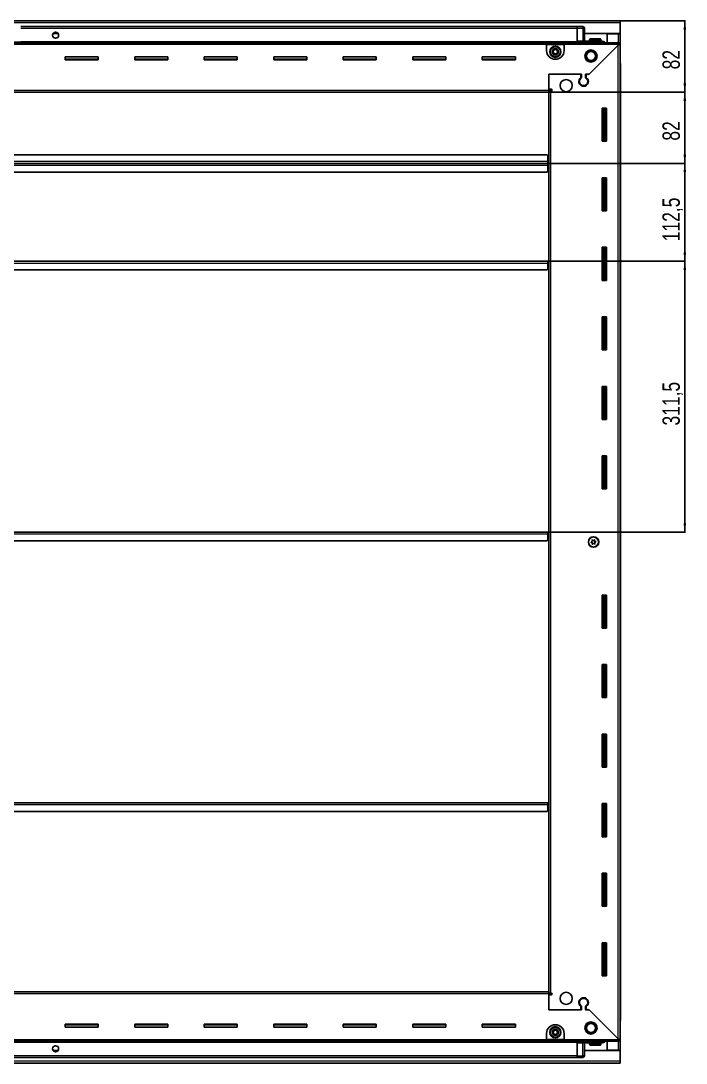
# Model space of a CAD drawing. Header units: millimetres. Extents: x 1219 to 6851, y -1882 to 1932.
# Drawn here: x 6086 to 6851, y 577 to 1776 of the extents above; entities that cross this region are included whole.
import ezdxf

# ---------------------------------------------------------------- set-up
doc = ezdxf.new("R2010")
doc.units = ezdxf.units.MM
doc.layers.add('FORMAT', color=7, linetype='Continuous')
doc.styles.add('SLDTEXTSTYLE0', font='TXT', dxfattribs={"width": 0.75})
doc.dimstyles.new('SLDDIMSTYLE0', dxfattribs={"dimtxt": 20, "dimasz": 10, "dimexe": 0, "dimexo": 0.0625, "dimgap": 5, "dimtad": 2, "dimdec": 1, "dimrnd": 1e-09, "dimzin": 12, "dimdsep": 46, "dimtxsty": 'SLDTEXTSTYLE0', "dimsah": 1, "dimcen": 0.09, "dimadec": 0, "dimazin": 3, "dimtfac": 1, "dimtofl": 0, "dimtmove": 0, "dimatfit": 3, "dimfxl": 0, "dimfrac": 2, "dimtolj": 1, "dimtzin": 12, "dimarcsym": 0})

# ---------------------------------------------------------------- blocks, each defined once
blk = doc.blocks.new('_D_7')
at = {"layer": 'FORMAT'}
for p, q in [((6775.1, 1775.8), (6850.5, 1775.8)), ((6849.5, 1775.8), (6849.5, 1693.8)), ((6693.1, 1693.8), (6850.5, 1693.8))]:
    blk.add_line(p, q, dxfattribs=at)
for points in [[(6849.5, 1775.8), (6848, 1765.8), (6851.1, 1765.8)], [(6849.5, 1693.8), (6851.1, 1703.8), (6848, 1703.8)]]:
    blk.add_solid(points, dxfattribs=at)
at = {"layer": 'FORMAT', "insert": (6823.8, 1720), "char_height": 20, "attachment_point": 1, "rotation": 90, "style": 'SLDTEXTSTYLE0'}
blk.add_mtext('82', dxfattribs=at)
blk = doc.blocks.new('_D_8')
at = {"layer": 'FORMAT'}
for p, q in [((6693.1, 1693.8), (6850.5, 1693.8)), ((6849.5, 1611.8), (6849.5, 1693.8)), ((6692.1, 1611.8), (6850.5, 1611.8))]:
    blk.add_line(p, q, dxfattribs=at)
for points in [[(6849.5, 1693.8), (6848, 1683.8), (6851.1, 1683.8)], [(6849.5, 1611.8), (6851.1, 1621.8), (6848, 1621.8)]]:
    blk.add_solid(points, dxfattribs=at)
at = {"layer": 'FORMAT', "insert": (6823.8, 1638), "char_height": 20, "attachment_point": 1, "rotation": 90, "style": 'SLDTEXTSTYLE0'}
blk.add_mtext('82', dxfattribs=at)
blk = doc.blocks.new('_D_9')
at = {"layer": 'FORMAT'}
for p, q in [((6692.1, 1611.8), (6850.5, 1611.8)), ((6849.5, 1611.8), (6849.5, 1499.3)), ((6692.1, 1499.3), (6850.5, 1499.3))]:
    blk.add_line(p, q, dxfattribs=at)
for points in [[(6849.5, 1611.8), (6848, 1601.8), (6851.1, 1601.8)], [(6849.5, 1499.3), (6851.1, 1509.3), (6848, 1509.3)]]:
    blk.add_solid(points, dxfattribs=at)
at = {"layer": 'FORMAT', "insert": (6823.8, 1522.3), "char_height": 20, "attachment_point": 1, "rotation": 90, "style": 'SLDTEXTSTYLE0'}
blk.add_mtext('112,5', dxfattribs=at)
blk = doc.blocks.new('_D_10')
at = {"layer": 'FORMAT'}
for p, q in [((6692.1, 1499.3), (6850.5, 1499.3)), ((6849.5, 1499.3), (6849.5, 1187.8)), ((6692.1, 1187.8), (6850.5, 1187.8))]:
    blk.add_line(p, q, dxfattribs=at)
for points in [[(6849.5, 1499.3), (6848, 1489.3), (6851.1, 1489.3)], [(6849.5, 1187.8), (6851.1, 1197.8), (6848, 1197.8)]]:
    blk.add_solid(points, dxfattribs=at)
at = {"layer": 'FORMAT', "insert": (6823.8, 1310.3), "char_height": 20, "attachment_point": 1, "rotation": 90, "style": 'SLDTEXTSTYLE0'}
blk.add_mtext('311,5', dxfattribs=at)

msp = doc.modelspace()

# ---------------------------------------------------------------- linework, layer by layer
at = {"color": 7, "linetype": 'Continuous', "lineweight": 25}
for p, q in [((5376.05, 1775.82), (6775.05, 1775.82)), ((6775.05, 1775.82), (6775.05, 1773.72)), ((6725.55, 1769.17), (6085.55, 1769.17)), ((6725.55, 1769.32), (6725.55, 1769.32)), ((6732.05, 1769.32), (6725.55, 1769.32)), ((6732.05, 1769.32), (6725.55, 1769.32)), ((6725.55, 1769.32), (6725.55, 1767.32)), ((6725.55, 1752.32), (6725.55, 1767.32)), ((6734.05, 1767.32), (6734.05, 1767.32)), ((6734.05, 1752.32), (6734.05, 1767.32)), ((6775.05, 1773.72), (6775.05, 1761.32)), ((5425.55, 1751.17), (6725.55, 1751.17)), ((5460.55, 1750.57), (6690.55, 1750.57)), ((6128.42, 1761.32), (6122.67, 1761.32)), ((6690.55, 1748.47), (6690.55, 1750.57)), ((6690.55, 1750.57), (6710.55, 1750.57)), ((6710.55, 1750.57), (6774.05, 1750.57)), ((6710.55, 1750.57), (6710.55, 1748.47)), ((6725.55, 1752.32), (6725.55, 1751.82)), ((6754.55, 1752.32), (6725.55, 1752.32)), ((6725.55, 1752.29), (6725.62, 1750.57)), ((6775.05, 1761.32), (6734.05, 1761.32)), ((6740.05, 1754.22), (6740.05, 1752.32)), ((6740.85, 1755.02), (6752.25, 1755.02)), ((6753.05, 1752.32), (6753.05, 1754.22)), ((6760.05, 1760.82), (6772.95, 1760.82)), ((6760.05, 1750.57), (6760.05, 1760.82)), ((6772.95, 1760.82), (6775.05, 1760.82)), ((6773.55, 1760.82), (6773.55, 1761.32)), ((6774.05, 1749.07), (6774.05, 1750.57)), ((6774.05, 1750.57), (6775.05, 1750.57)), ((6775.05, 1760.82), (6775.05, 1761.32)), ((6775.05, 1760.82), (6775.05, 1750.57)), ((6775.05, 1749.07), (6775.05, 1750.57)), ((6690.55, 1749.07), (6710.55, 1749.07)), ((6690.55, 1741.57), (6690.55, 1748.47)), ((6710.55, 1748.47), (6710.55, 1741.57)), ((6772.95, 1747.97), (6738.85, 1713.87)), ((6739.55, 1714.57), (6773.45, 1748.47)), ((6773.55, 1748.57), (6775.05, 1748.57)), ((6774.05, 1749.07), (6775.05, 1749.07)), ((6775.05, 1749.07), (6775.05, 1748.57)), ((6775.05, 1748.57), (6775.05, 604.07)), ((6174.55, 1734.32), (6136.55, 1734.32)), ((6136.55, 1734.32), (6136.55, 1730.82)), ((6174.55, 1731.57), (6136.55, 1731.57)), ((6136.55, 1730.82), (6174.55, 1730.82)), ((6174.55, 1730.82), (6174.55, 1734.32)), ((6254.55, 1734.32), (6216.55, 1734.32)), ((6216.55, 1734.32), (6216.55, 1730.82)), ((6254.55, 1731.57), (6216.55, 1731.57)), ((6216.55, 1730.82), (6254.55, 1730.82)), ((6254.55, 1730.82), (6254.55, 1734.32)), ((6334.55, 1734.32), (6296.55, 1734.32)), ((6296.55, 1734.32), (6296.55, 1730.82)), ((6334.55, 1731.57), (6296.55, 1731.57)), ((6296.55, 1730.82), (6334.55, 1730.82)), ((6334.55, 1730.82), (6334.55, 1734.32)), ((6414.55, 1734.32), (6376.55, 1734.32)), ((6376.55, 1734.32), (6376.55, 1730.82)), ((6414.55, 1731.57), (6376.55, 1731.57)), ((6376.55, 1730.82), (6414.55, 1730.82)), ((6414.55, 1730.82), (6414.55, 1734.32)), ((6494.55, 1734.32), (6456.55, 1734.32)), ((6456.55, 1734.32), (6456.55, 1730.82)), ((6494.55, 1731.57), (6456.55, 1731.57)), ((6456.55, 1730.82), (6494.55, 1730.82)), ((6494.55, 1730.82), (6494.55, 1734.32)), ((6574.55, 1734.32), (6536.55, 1734.32)), ((6536.55, 1734.32), (6536.55, 1730.82)), ((6574.55, 1731.57), (6536.55, 1731.57)), ((6536.55, 1730.82), (6574.55, 1730.82)), ((6574.55, 1730.82), (6574.55, 1734.32)), ((6654.55, 1734.32), (6616.55, 1734.32)), ((6616.55, 1734.32), (6616.55, 1730.82)), ((6654.55, 1731.57), (6616.55, 1731.57)), ((6616.55, 1730.82), (6654.55, 1730.82)), ((6654.55, 1730.82), (6654.55, 1734.32)), ((6775.05, 1727.15), (6775.05, 1727.15)), ((6693.05, 1714.57), (6730.75, 1714.57)), ((6693.05, 1695.92), (6693.05, 1714.57)), ((6693.05, 1714.57), (6693.05, 1697.32)), ((6730.05, 1714.57), (6693.05, 1714.57)), ((6730.05, 1714.57), (6730.05, 1710.68)), ((6730.75, 1714.57), (6730.75, 1710.29)), ((6735.35, 1714.57), (6739.55, 1714.57)), ((6735.35, 1710.29), (6735.35, 1714.57)), ((6738.15, 1714.57), (6736.05, 1714.57)), ((6736.05, 1710.68), (6736.05, 1714.57)), ((6738.85, 1713.87), (6738.15, 1714.57)), ((6775.05, 1719.32), (6775.55, 1719.32)), ((6775.4, 633.32), (6775.4, 1719.32)), ((6775.55, 1725.82), (6775.55, 1719.32)), ((6775.55, 1719.32), (6775.55, 1725.82)), ((6775.55, 1719.32), (6775.55, 1719.32)), ((6775.55, 1719.32), (6775.55, 1719.32)), ((6693.05, 1693.82), (5458.05, 1693.82)), ((6693.05, 1697.32), (6695.9, 1697.32)), ((6695.05, 1696.32), (6693.05, 1696.32)), ((6693.05, 1695.92), (6693.05, 1693.82)), ((6693.05, 1695.32), (6695.15, 1695.32)), ((6693.05, 1693.82), (6693.05, 658.82)), ((6695.05, 1695.32), (6695.05, 1696.32)), ((6695.9, 1695.32), (6695.15, 1695.32)), ((6735.05, 1701.71), (6735.05, 1700.95)), ((6754.55, 1675.32), (6754.55, 1637.32)), ((6759.55, 1675.32), (6754.55, 1675.32)), ((6755.57, 1675.32), (6755.57, 1637.32)), ((6755.6, 1675.32), (6755.6, 1637.32)), ((6757.4, 1675.32), (6757.4, 1637.32)), ((6759.55, 1637.32), (6759.55, 1675.32)), ((6754.55, 1637.32), (6759.55, 1637.32)), ((6691.05, 1621.82), (5460.05, 1621.82)), ((6692.05, 1620.82), (6691.05, 1621.82)), ((6692.05, 1613.92), (6692.05, 1620.82)), ((6692.05, 1611.82), (5459.05, 1611.82)), ((6692.3, 1614.67), (6692.05, 1614.67)), ((6692.05, 1613.92), (6692.05, 1611.82)), ((6692.05, 1611.82), (6692.05, 1609.72)), ((6692.05, 1602.82), (6692.05, 1609.72)), ((6692.05, 1608.97), (6692.3, 1608.97)), ((6692.3, 1611.82), (6692.3, 1614.67)), ((6692.3, 1608.97), (6692.3, 1611.82)), ((6693.05, 1611.82), (6692.3, 1611.82)), ((5460.05, 1601.82), (6691.05, 1601.82)), ((6691.05, 1601.82), (6692.05, 1602.82)), ((6754.55, 1595.32), (6754.55, 1557.32)), ((6759.55, 1595.32), (6754.55, 1595.32)), ((6755.57, 1595.32), (6755.57, 1557.32)), ((6755.6, 1595.32), (6755.6, 1557.32)), ((6757.4, 1595.32), (6757.4, 1557.32)), ((6759.55, 1557.32), (6759.55, 1595.32)), ((6754.55, 1557.32), (6759.55, 1557.32)), ((6754.55, 1515.32), (6754.55, 1477.32)), ((6759.55, 1515.32), (6754.55, 1515.32)), ((6755.57, 1515.32), (6755.57, 1477.32)), ((6755.6, 1515.32), (6755.6, 1477.32)), ((6757.4, 1515.32), (6757.4, 1477.32)), ((6759.55, 1477.32), (6759.55, 1515.32)), ((5459.05, 1499.32), (6692.05, 1499.32)), ((6692.05, 1499.32), (6692.05, 1497.22)), ((6692.3, 1496.47), (6692.3, 1499.32)), ((6692.3, 1499.32), (6693.05, 1499.32)), ((5460.05, 1489.32), (6691.05, 1489.32)), ((6691.05, 1489.32), (6692.05, 1490.32)), ((6692.05, 1490.32), (6692.05, 1497.22)), ((6692.05, 1496.47), (6692.3, 1496.47)), ((6754.55, 1477.32), (6759.55, 1477.32)), ((6754.55, 1435.32), (6754.55, 1397.32)), ((6759.55, 1435.32), (6754.55, 1435.32)), ((6755.57, 1435.32), (6755.57, 1397.32)), ((6755.6, 1435.32), (6755.6, 1397.32)), ((6757.4, 1435.32), (6757.4, 1397.32)), ((6759.55, 1397.32), (6759.55, 1435.32)), ((6754.55, 1397.32), (6759.55, 1397.32)), ((6754.55, 1355.32), (6754.55, 1317.32)), ((6759.55, 1355.32), (6754.55, 1355.32)), ((6755.57, 1355.32), (6755.57, 1317.32)), ((6755.6, 1355.32), (6755.6, 1317.32)), ((6757.4, 1355.32), (6757.4, 1317.32)), ((6759.55, 1317.32), (6759.55, 1355.32)), ((6754.55, 1317.32), (6759.55, 1317.32)), ((6754.55, 1275.32), (6754.55, 1237.32)), ((6759.55, 1275.32), (6754.55, 1275.32)), ((6755.57, 1275.32), (6755.57, 1237.32)), ((6755.6, 1275.32), (6755.6, 1237.32)), ((6757.4, 1275.32), (6757.4, 1237.32)), ((6759.55, 1237.32), (6759.55, 1275.32)), ((6754.55, 1237.32), (6759.55, 1237.32)), ((5459.05, 1187.82), (6692.05, 1187.82)), ((6692.05, 1187.82), (6692.05, 1185.72)), ((6692.3, 1184.97), (6692.3, 1187.82)), ((6692.3, 1187.82), (6693.05, 1187.82)), ((5460.05, 1177.82), (6691.05, 1177.82)), ((6691.05, 1177.82), (6692.05, 1178.82)), ((6692.05, 1178.82), (6692.05, 1185.72)), ((6692.05, 1184.97), (6692.3, 1184.97)), ((6754.55, 1115.32), (6754.55, 1077.32)), ((6759.55, 1115.32), (6754.55, 1115.32)), ((6755.57, 1115.32), (6755.57, 1077.32)), ((6755.6, 1115.32), (6755.6, 1077.32)), ((6757.4, 1115.32), (6757.4, 1077.32)), ((6759.55, 1077.32), (6759.55, 1115.32)), ((6754.55, 1077.32), (6759.55, 1077.32)), ((6754.55, 1035.32), (6754.55, 997.32)), ((6759.55, 1035.32), (6754.55, 1035.32)), ((6755.57, 1035.32), (6755.57, 997.32)), ((6755.6, 1035.32), (6755.6, 997.32)), ((6757.4, 1035.32), (6757.4, 997.32)), ((6759.55, 997.32), (6759.55, 1035.32)), ((6754.55, 997.32), (6759.55, 997.32)), ((6754.55, 955.32), (6754.55, 917.32)), ((6759.55, 955.32), (6754.55, 955.32)), ((6755.57, 955.32), (6755.57, 917.32)), ((6755.6, 955.32), (6755.6, 917.32)), ((6757.4, 955.32), (6757.4, 917.32)), ((6759.55, 917.32), (6759.55, 955.32)), ((6754.55, 917.32), (6759.55, 917.32)), ((5459.05, 876.32), (6692.05, 876.32)), ((6692.05, 876.32), (6692.05, 874.22)), ((6692.3, 873.47), (6692.3, 876.32)), ((6692.3, 876.32), (6693.05, 876.32)), ((6754.55, 875.32), (6754.55, 837.32)), ((6759.55, 875.32), (6754.55, 875.32)), ((6755.57, 875.32), (6755.57, 837.32)), ((6755.6, 875.32), (6755.6, 837.32)), ((6757.4, 875.32), (6757.4, 837.32)), ((6759.55, 837.32), (6759.55, 875.32)), ((5460.05, 866.32), (6691.05, 866.32)), ((6691.05, 866.32), (6692.05, 867.32)), ((6692.05, 867.32), (6692.05, 874.22)), ((6692.05, 873.47), (6692.3, 873.47)), ((6754.55, 837.32), (6759.55, 837.32)), ((6754.55, 795.32), (6754.55, 757.32)), ((6759.55, 795.32), (6754.55, 795.32)), ((6755.57, 795.32), (6755.57, 757.32)), ((6755.6, 795.32), (6755.6, 757.32)), ((6757.4, 795.32), (6757.4, 757.32)), ((6759.55, 757.32), (6759.55, 795.32)), ((6754.55, 757.32), (6759.55, 757.32)), ((6754.55, 715.32), (6754.55, 677.32)), ((6759.55, 715.32), (6754.55, 715.32)), ((6755.57, 715.32), (6755.57, 677.32)), ((6755.6, 715.32), (6755.6, 677.32)), ((6757.4, 715.32), (6757.4, 677.32)), ((6759.55, 677.32), (6759.55, 715.32)), ((6754.55, 677.32), (6759.55, 677.32)), ((5458.05, 658.82), (6693.05, 658.82)), ((6693.05, 658.82), (6693.05, 656.72)), ((6695.15, 657.32), (6693.05, 657.32)), ((6693.05, 656.72), (6693.05, 638.07)), ((6693.05, 656.32), (6695.05, 656.32)), ((6693.05, 655.32), (6693.05, 638.07)), ((6695.9, 655.32), (6693.05, 655.32)), ((6695.05, 656.32), (6695.05, 657.32)), ((6695.15, 657.32), (6695.9, 657.32)), ((6735.05, 651.7), (6735.05, 650.94)), ((6730.75, 638.07), (6693.05, 638.07)), ((6693.05, 638.07), (6730.05, 638.07)), ((6730.05, 641.96), (6730.05, 638.07)), ((6730.75, 642.36), (6730.75, 638.07)), ((6735.35, 638.07), (6735.35, 642.36)), ((6739.55, 638.07), (6735.35, 638.07)), ((6736.05, 638.07), (6736.05, 641.96)), ((6736.05, 638.07), (6738.15, 638.07)), ((6738.15, 638.07), (6738.85, 638.77)), ((6738.85, 638.77), (6772.95, 604.67)), ((6773.45, 604.17), (6739.55, 638.07)), ((6775.05, 633.32), (6775.55, 633.32)), ((6775.55, 633.32), (6775.55, 633.32)), ((6775.55, 626.82), (6775.55, 633.32)), ((6775.55, 633.32), (6775.55, 626.82)), ((6174.55, 621.82), (6136.55, 621.82)), ((6136.55, 621.82), (6136.55, 618.32)), ((6136.55, 621.07), (6174.55, 621.07)), ((6136.55, 618.32), (6174.55, 618.32)), ((6174.55, 618.32), (6174.55, 621.82)), ((6254.55, 621.82), (6216.55, 621.82)), ((6216.55, 621.82), (6216.55, 618.32)), ((6216.55, 621.07), (6254.55, 621.07)), ((6216.55, 618.32), (6254.55, 618.32)), ((6254.55, 618.32), (6254.55, 621.82)), ((6334.55, 621.82), (6296.55, 621.82)), ((6296.55, 621.82), (6296.55, 618.32)), ((6296.55, 621.07), (6334.55, 621.07)), ((6296.55, 618.32), (6334.55, 618.32)), ((6334.55, 618.32), (6334.55, 621.82)), ((6414.55, 621.82), (6376.55, 621.82)), ((6376.55, 621.82), (6376.55, 618.32)), ((6376.55, 621.07), (6414.55, 621.07)), ((6376.55, 618.32), (6414.55, 618.32)), ((6414.55, 618.32), (6414.55, 621.82)), ((6494.55, 621.82), (6456.55, 621.82)), ((6456.55, 621.82), (6456.55, 618.32)), ((6456.55, 621.07), (6494.55, 621.07)), ((6456.55, 618.32), (6494.55, 618.32)), ((6494.55, 618.32), (6494.55, 621.82)), ((6574.55, 621.82), (6536.55, 621.82)), ((6536.55, 621.82), (6536.55, 618.32)), ((6536.55, 621.07), (6574.55, 621.07)), ((6536.55, 618.32), (6574.55, 618.32)), ((6574.55, 618.32), (6574.55, 621.82)), ((6654.55, 621.82), (6616.55, 621.82)), ((6616.55, 621.82), (6616.55, 618.32)), ((6616.55, 621.07), (6654.55, 621.07)), ((6616.55, 618.32), (6654.55, 618.32)), ((6654.55, 618.32), (6654.55, 621.82)), ((6725.55, 601.47), (5425.55, 601.47)), ((6690.55, 602.07), (5460.55, 602.07)), ((6690.55, 604.17), (6690.55, 611.07)), ((6690.55, 602.07), (6690.55, 604.17)), ((6710.55, 603.57), (6690.55, 603.57)), ((6710.55, 602.07), (6690.55, 602.07)), ((6710.55, 611.07), (6710.55, 604.17)), ((6710.55, 604.17), (6710.55, 602.07)), ((6774.05, 602.07), (6710.55, 602.07)), ((6725.62, 602.07), (6725.55, 600.36)), ((6725.55, 600.32), (6725.55, 600.82)), ((6754.55, 600.32), (6725.55, 600.32)), ((6725.55, 600.32), (6725.55, 585.32)), ((6734.05, 600.32), (6734.05, 585.32)), ((6740.05, 600.32), (6740.05, 598.42)), ((6753.05, 598.42), (6753.05, 600.32)), ((6760.05, 591.82), (6760.05, 602.07)), ((6773.55, 604.07), (6775.05, 604.07)), ((6774.05, 603.57), (6774.05, 602.07)), ((6775.05, 603.57), (6774.05, 603.57)), ((6775.05, 602.07), (6774.05, 602.07)), ((6775.05, 604.07), (6775.05, 603.57)), ((6775.05, 603.57), (6775.05, 602.07)), ((6775.05, 602.07), (6775.05, 591.82)), ((6122.67, 591.32), (6128.42, 591.32)), ((6734.05, 591.32), (6775.05, 591.32)), ((6747.84, 597.62), (6740.85, 597.62)), ((6752.25, 597.62), (6747.84, 597.62)), ((6772.95, 591.82), (6760.05, 591.82)), ((6775.05, 591.82), (6772.95, 591.82)), ((6773.55, 591.32), (6773.55, 591.82)), ((6775.05, 591.32), (6775.05, 591.82)), ((6775.05, 591.32), (6775.05, 578.92)), ((6775.05, 576.82), (5376.05, 576.82)), ((5425.55, 583.47), (6725.55, 583.47)), ((6725.55, 583.32), (6725.55, 585.32)), ((6725.55, 583.32), (6725.55, 583.32)), ((6732.05, 583.32), (6725.55, 583.32)), ((6725.55, 583.32), (6725.55, 583.32)), ((6732.05, 583.32), (6725.55, 583.32)), ((6733.37, 583.82), (6733.37, 583.82)), ((6775.05, 578.92), (6775.05, 576.82))]:
    msp.add_line(p, q, dxfattribs=at)
at = {"color": 8, "linetype": 'Continuous', "lineweight": 18}
for p, q in [((6775.05, 1773.72), (5376.05, 1773.72)), ((6725.55, 1767.17), (6085.55, 1767.17)), ((6725.55, 1767.32), (6732.05, 1767.32)), ((6732.05, 1769.32), (6732.05, 1767.32)), ((6734.05, 1767.32), (6732.05, 1767.32)), ((6732.05, 1767.32), (6732.05, 1752.32)), ((6725.55, 1750.59), (5425.55, 1750.59)), ((6725.55, 1751.82), (6085.55, 1751.82)), ((6740.05, 1754.22), (6753.05, 1754.22)), ((6772.95, 1761.32), (6772.95, 1760.82)), ((6772.95, 1760.82), (6772.95, 1750.57)), ((6690.55, 1748.47), (5460.55, 1748.47)), ((6690.55, 1748.47), (6710.55, 1748.47)), ((6773.45, 1748.47), (6710.55, 1748.47)), ((6772.95, 604.67), (6772.95, 1747.97)), ((6775.05, 1725.82), (6775.55, 1725.82)), ((5458.05, 1695.92), (6693.05, 1695.92)), ((6695.15, 1695.32), (6695.15, 657.32)), ((6756.81, 1637.32), (6756.81, 1675.32)), ((6758.05, 1637.32), (6758.05, 1675.32)), ((6692.05, 1613.92), (5459.05, 1613.92)), ((5459.05, 1609.72), (6692.05, 1609.72)), ((6756.81, 1557.32), (6756.81, 1595.32)), ((6758.05, 1557.32), (6758.05, 1595.32)), ((6756.81, 1477.32), (6756.81, 1515.32)), ((6758.05, 1477.32), (6758.05, 1515.32)), ((5459.05, 1497.22), (6692.05, 1497.22)), ((6756.81, 1397.32), (6756.81, 1435.32)), ((6758.05, 1397.32), (6758.05, 1435.32)), ((6756.81, 1317.32), (6756.81, 1355.32)), ((6758.05, 1317.32), (6758.05, 1355.32)), ((6756.81, 1237.32), (6756.81, 1275.32)), ((6758.05, 1237.32), (6758.05, 1275.32)), ((5459.05, 1185.72), (6692.05, 1185.72)), ((6756.81, 1077.32), (6756.81, 1115.32)), ((6758.05, 1077.32), (6758.05, 1115.32)), ((6756.81, 997.32), (6756.81, 1035.32)), ((6758.05, 997.32), (6758.05, 1035.32)), ((6756.81, 917.32), (6756.81, 955.32)), ((6758.05, 917.32), (6758.05, 955.32)), ((6756.81, 837.32), (6756.81, 875.32)), ((6758.05, 837.32), (6758.05, 875.32)), ((5459.05, 874.22), (6692.05, 874.22)), ((6756.81, 757.32), (6756.81, 795.32)), ((6758.05, 757.32), (6758.05, 795.32)), ((6756.81, 677.32), (6756.81, 715.32)), ((6758.05, 677.32), (6758.05, 715.32)), ((6693.05, 656.72), (5458.05, 656.72)), ((6775.05, 626.82), (6775.55, 626.82)), ((5425.55, 602.06), (6725.55, 602.06)), ((5425.55, 600.82), (6725.55, 600.82)), ((5460.55, 604.17), (6690.55, 604.17)), ((6710.55, 604.17), (6690.55, 604.17)), ((6710.55, 604.17), (6773.45, 604.17)), ((6732.05, 585.32), (6732.05, 600.32)), ((6772.95, 602.07), (6772.95, 591.82)), ((6748.02, 598.42), (6740.05, 598.42)), ((6753.05, 598.42), (6748.02, 598.42)), ((6772.95, 591.82), (6772.95, 591.32)), ((6775.05, 578.92), (5376.05, 578.92)), ((5425.55, 585.47), (6725.55, 585.47)), ((6725.55, 585.32), (6732.05, 585.32)), ((6734.05, 585.32), (6732.05, 585.32)), ((6732.05, 583.32), (6732.05, 585.32))]:
    msp.add_line(p, q, dxfattribs=at)
at = {"color": 7, "linetype": 'Continuous', "lineweight": 25}
for centre, radius in [((6125.55, 1759.32), 3.5), ((6700.55, 1740.32), 6.5), ((6700.55, 1740.32), 3.46), ((6741.55, 1735.32), 7), ((6741.55, 1735.32), 6.02), ((6741.55, 1735.32), 5.1), ((6713.05, 1701.32), 7), ((6744.55, 1176.32), 6), ((6744.4, 1176.32), 5.79), ((6744.4, 1176.32), 1.85), ((6713.05, 651.32), 7), ((6741.55, 617.32), 7), ((6700.55, 612.32), 6.5), ((6700.55, 612.32), 3.46), ((6741.55, 617.32), 6.03), ((6741.55, 617.32), 5.1), ((6125.55, 593.32), 3.5)]:
    msp.add_circle(centre, radius, dxfattribs=at)
at = {"color": 8, "linetype": 'Continuous', "lineweight": 18}
for centre in [(6700.55, 1740.32), (6700.55, 612.32)]:
    msp.add_circle(centre, 5.7, dxfattribs=at)
at = {"color": 7, "linetype": 'Continuous', "lineweight": 25}
for centre, radius, start, end in [((6732.05, 1767.32), 2, 0, 90), ((6732.05, 1767.32), 2, 0, 90), ((6734.25, 1752.52), 0.2, 180, 270), ((6740.85, 1754.22), 0.8, 90, 180), ((6752.25, 1754.22), 0.8, 0, 90), ((6700.55, 1741.57), 10, 180, 270), ((6700.55, 1740.32), 2.5, 160.11158, 220.11158), ((6700.55, 1740.32), 2.5, 100.11158, 160.11158), ((6700.55, 1740.32), 2.5, 220.11158, 280.11158), ((6700.55, 1740.32), 2.5, 40.11158, 100.11158), ((6700.55, 1741.57), 10, 270, 0), ((6700.55, 1740.32), 2.5, 280.11158, 340.11158), ((6700.55, 1740.32), 2.5, 340.11158, 40.11158), ((6773.55, 1725.82), 2, 0, 41.39416), ((6733.05, 1706.07), 5.5, 123.05573, 56.94427), ((6733.05, 1706.07), 4.8, 118.63099, 61.36901), ((6695.9, 1696.32), 1, 270, 90), ((6695.9, 656.32), 1, 270, 90), ((6733.05, 646.57), 5.5, 303.05573, 236.94427), ((6733.05, 646.57), 4.8, 298.63099, 241.36901), ((6773.55, 626.82), 2, 318.59038, 0), ((6700.55, 611.07), 10, 90, 180), ((6700.55, 612.32), 2.5, 147.04236, 207.04236), ((6700.55, 612.32), 2.5, 87.04236, 147.04236), ((6700.55, 611.07), 10, 0, 90), ((6700.55, 612.32), 2.5, 27.04236, 87.04236), ((6700.55, 612.32), 2.5, 327.04236, 27.04236), ((6700.55, 612.32), 2.5, 207.04236, 267.04236), ((6700.55, 612.32), 2.5, 267.04236, 327.04236), ((6734.25, 600.12), 0.2, 90, 180), ((6740.85, 598.42), 0.8, 180, 270), ((6752.25, 598.42), 0.8, 270, 0), ((6732.05, 585.32), 2, 270, 0)]:
    msp.add_arc(centre, radius, start, end, dxfattribs=at)
for points, knots in [([(6725.55, 1752.32), (6725.55, 1752.29), (6725.55, 1752.21), (6725.55, 1751.59), (6725.55, 1751.01), (6725.55, 1750.62), (6725.55, 1750.59)], [0, 0, 0, 0, 0.32427882, 0.64855764, 0.97283646, 1, 1, 1, 1]), ([(6757.76, 1750.57), (6757.64, 1750.77), (6757.25, 1751.42), (6756.1, 1752.13), (6755.06, 1752.26), (6754.55, 1752.32)], [0, 0, 0, 0, 0.18224985, 0.59112493, 1, 1, 1, 1]), ([(6774.05, 1750.57), (6774, 1750.55), (6773.91, 1750.49), (6773.78, 1750.1), (6773.65, 1749.54), (6773.53, 1748.96), (6773.47, 1748.6), (6773.45, 1748.47)], [0, 0, 0, 0, 0.2302553, 0.4485219, 0.6667858, 0.8850496, 1, 1, 1, 1]), ([(6697.7, 1739.82), (6697.75, 1739.93), (6697.95, 1740.5), (6698.29, 1741.43), (6698.57, 1742.21), (6698.69, 1742.53)], [0, 0, 0, 0, 0.13312467, 0.63709944, 1, 1, 1, 1]), ([(6699.56, 1737.61), (6699.23, 1738), (6698.61, 1738.74), (6697.99, 1739.48), (6697.7, 1739.82)], [0, 0, 0, 0, 0.5346859, 1, 1, 1, 1]), ([(6698.69, 1742.53), (6699.19, 1742.62), (6700.14, 1742.79), (6701.09, 1742.96), (6701.53, 1743.04)], [0, 0, 0, 0, 0.5346859, 1, 1, 1, 1]), ([(6701.53, 1743.04), (6701.86, 1742.64), (6702.48, 1741.91), (6703.1, 1741.17), (6703.39, 1740.83)], [0, 0, 0, 0, 0.53468586, 1, 1, 1, 1]), ([(6703.39, 1740.83), (6703.27, 1740.51), (6702.99, 1739.73), (6702.65, 1738.8), (6702.45, 1738.23), (6702.41, 1738.12)], [0, 0, 0, 0, 0.3629006, 0.8668753, 1, 1, 1, 1]), ([(6772.95, 1747.97), (6773.2, 1748.02), (6773.69, 1748.11), (6774.33, 1748.24), (6774.8, 1748.37), (6775.02, 1748.48), (6775.04, 1748.55), (6775.05, 1748.57)], [0, 0, 0, 0, 0.2302553, 0.4485219, 0.6667858, 0.8850496, 1, 1, 1, 1]), ([(6702.41, 1738.12), (6701.9, 1738.03), (6700.95, 1737.86), (6700, 1737.69), (6699.56, 1737.61)], [0, 0, 0, 0, 0.5346859, 1, 1, 1, 1]), ([(6742.76, 1178.6), (6742.75, 1178.59), (6742.73, 1178.57), (6742.72, 1178.51), (6742.71, 1178.37), (6742.77, 1177.98), (6742.84, 1177.45), (6742.61, 1176.86), (6742.21, 1176.53), (6741.88, 1176.32), (6741.69, 1176.18), (6741.63, 1176.11), (6741.61, 1176.07), (6741.61, 1176.03), (6741.62, 1176), (6741.67, 1175.95), (6741.91, 1175.82), (6742.36, 1175.67), (6742.95, 1175.29), (6743.13, 1174.6), (6743.13, 1174.12), (6743.18, 1173.86), (6743.21, 1173.8), (6743.24, 1173.77), (6743.27, 1173.76), (6743.3, 1173.76), (6743.34, 1173.78), (6743.42, 1173.81), (6743.6, 1173.94), (6743.9, 1174.18), (6744.34, 1174.46), (6744.97, 1174.49), (6745.45, 1174.25), (6745.8, 1174.08), (6745.95, 1174.03), (6746, 1174.04), (6746.04, 1174.05), (6746.06, 1174.08), (6746.08, 1174.14), (6746.08, 1174.28), (6746.03, 1174.66), (6745.95, 1175.2), (6746.19, 1175.79), (6746.58, 1176.11), (6746.91, 1176.33), (6747.11, 1176.47), (6747.17, 1176.54), (6747.18, 1176.58), (6747.18, 1176.61), (6747.17, 1176.64), (6747.12, 1176.7), (6746.88, 1176.82), (6746.44, 1176.98), (6745.84, 1177.36), (6745.66, 1178.05), (6745.66, 1178.53), (6745.61, 1178.79), (6745.58, 1178.85), (6745.55, 1178.87), (6745.52, 1178.88), (6745.49, 1178.88), (6745.45, 1178.87), (6745.37, 1178.83), (6745.19, 1178.7), (6744.89, 1178.46), (6744.45, 1178.19), (6743.82, 1178.15), (6743.34, 1178.4), (6742.99, 1178.57), (6742.84, 1178.61), (6742.79, 1178.61), (6742.77, 1178.6), (6742.76, 1178.6)], [0, 0, 0, 0, 0.0020087, 0.00442, 0.0093647, 0.0255282, 0.0677053, 0.0957862, 0.1246456, 0.1503415, 0.1605194, 0.1633943, 0.1656965, 0.1672448, 0.1688741, 0.1707699, 0.1786058, 0.2119941, 0.2499945, 0.2879948, 0.3213831, 0.329219, 0.3311148, 0.3327441, 0.3342924, 0.3362166, 0.3385353, 0.3413178, 0.349662, 0.3753578, 0.4042173, 0.4322982, 0.4744753, 0.4906388, 0.4966691, 0.49844, 0.5, 0.5020087, 0.50442, 0.5093647, 0.5255282, 0.5677053, 0.5957862, 0.6246456, 0.6503415, 0.6605194, 0.6633943, 0.6656965, 0.6672448, 0.6688741, 0.6707699, 0.6786058, 0.7119941, 0.7499945, 0.7879948, 0.8213831, 0.829219, 0.8311148, 0.8327441, 0.8342924, 0.8362166, 0.8385353, 0.8413178, 0.849662, 0.8753578, 0.9042173, 0.9322982, 0.9744753, 0.9906388, 0.9966691, 0.99844, 1, 1, 1, 1]), ([(6697.66, 612.47), (6697.94, 612.91), (6698.47, 613.71), (6698.99, 614.52), (6699.23, 614.89)], [0, 0, 0, 0, 0.5346859, 1, 1, 1, 1]), ([(6698.97, 609.9), (6698.74, 610.36), (6698.3, 611.22), (6697.87, 612.07), (6697.66, 612.47)], [0, 0, 0, 0, 0.5346859, 1, 1, 1, 1]), ([(6699.23, 614.89), (6699.36, 614.89), (6699.96, 614.86), (6700.95, 614.81), (6701.77, 614.76), (6702.12, 614.75)], [0, 0, 0, 0, 0.1331247, 0.6370994, 1, 1, 1, 1]), ([(6703.43, 612.17), (6703.15, 611.74), (6702.62, 610.93), (6702.1, 610.13), (6701.86, 609.75)], [0, 0, 0, 0, 0.5346859, 1, 1, 1, 1]), ([(6702.12, 614.75), (6702.35, 614.29), (6702.79, 613.43), (6703.23, 612.57), (6703.43, 612.17)], [0, 0, 0, 0, 0.5346859, 1, 1, 1, 1]), ([(6701.86, 609.75), (6701.51, 609.77), (6700.69, 609.81), (6699.7, 609.86), (6699.1, 609.89), (6698.97, 609.9)], [0, 0, 0, 0, 0.3629006, 0.8668753, 1, 1, 1, 1]), ([(6725.55, 600.32), (6725.55, 600.36), (6725.55, 600.44), (6725.55, 601.05), (6725.55, 601.63), (6725.55, 602.03), (6725.55, 602.06)], [0, 0, 0, 0, 0.3242788, 0.6485576, 0.9728365, 1, 1, 1, 1]), ([(6757.76, 602.07), (6757.64, 601.87), (6757.25, 601.22), (6756.1, 600.51), (6755.06, 600.39), (6754.55, 600.32)], [0, 0, 0, 0, 0.18224985, 0.59112493, 1, 1, 1, 1]), ([(6775.05, 604.07), (6775.02, 604.12), (6774.97, 604.21), (6774.57, 604.34), (6774.02, 604.47), (6773.44, 604.58), (6773.07, 604.65), (6772.95, 604.67)], [0, 0, 0, 0, 0.23025534, 0.4485219, 0.6667858, 0.88504963, 1, 1, 1, 1]), ([(6773.45, 604.17), (6773.49, 603.92), (6773.58, 603.43), (6773.71, 602.79), (6773.85, 602.32), (6773.96, 602.1), (6774.02, 602.08), (6774.05, 602.07)], [0, 0, 0, 0, 0.23025534, 0.4485219, 0.6667858, 0.88504963, 1, 1, 1, 1])]:
    msp.add_open_spline(points, degree=3, knots=knots, dxfattribs=at)
at = {"color": 8, "linetype": 'Continuous', "lineweight": 18}
for points in [[(6754.55, 1752.32), (6754.55, 1752.28), (6754.55, 1752.2), (6754.55, 1751.77), (6754.55, 1751.31), (6754.55, 1750.9), (6754.55, 1750.63), (6754.55, 1750.57)], [(6754.55, 600.32), (6754.55, 600.37), (6754.55, 600.44), (6754.55, 600.88), (6754.55, 601.33), (6754.55, 601.75), (6754.55, 602.02), (6754.55, 602.07)]]:
    msp.add_open_spline(points, degree=3, knots=[0, 0, 0, 0, 0.3597529, 0.5534142, 0.7511852, 0.9489563, 1, 1, 1, 1], dxfattribs=at)
at = {"color": 7, "linetype": 'Continuous', "lineweight": 25}
for points in [[(6772.95, 1747.97), (6773.02, 1748.02), (6773.18, 1748.12), (6773.38, 1748.27), (6773.52, 1748.42), (6773.54, 1748.52), (6773.55, 1748.57)], [(6774.05, 1749.07), (6774, 1749.06), (6773.9, 1749.05), (6773.75, 1748.91), (6773.6, 1748.71), (6773.5, 1748.55), (6773.45, 1748.47)], [(6773.55, 604.07), (6773.54, 604.12), (6773.52, 604.22), (6773.38, 604.37), (6773.18, 604.52), (6773.02, 604.62), (6772.95, 604.67)], [(6773.45, 604.17), (6773.5, 604.09), (6773.6, 603.94), (6773.75, 603.74), (6773.9, 603.6), (6774, 603.58), (6774.05, 603.57)]]:
    msp.add_open_spline(points, degree=3, dxfattribs=at)

# ---------------------------------------------------------------- dimensions: what is measured, and where the dimension line sits
at = {"layer": 'FORMAT'}
for base, p1, p2, picture, middle in [((6849.55, 1693.82), (6775.05, 1775.82), (6693.05, 1693.82), '_D_7', (6849.55, 1734.82)), ((6849.55, 1693.82), (6692.05, 1611.82), (6693.05, 1693.82), '_D_8', (6849.55, 1652.82)), ((6849.55, 1499.32), (6692.05, 1611.82), (6692.05, 1499.32), '_D_9', (6849.55, 1555.57)), ((6849.55, 1187.82), (6692.05, 1499.32), (6692.05, 1187.82), '_D_10', (6849.55, 1343.57))]:
    dim = msp.add_linear_dim(base=base, p1=p1, p2=p2, angle=90, dimstyle='SLDDIMSTYLE0', dxfattribs=at)
    dim.commit()
    dim.dimension.update_dxf_attribs({"geometry": picture, "text_midpoint": middle, "dimtype": 160})

doc.saveas('drawing.dxf')
